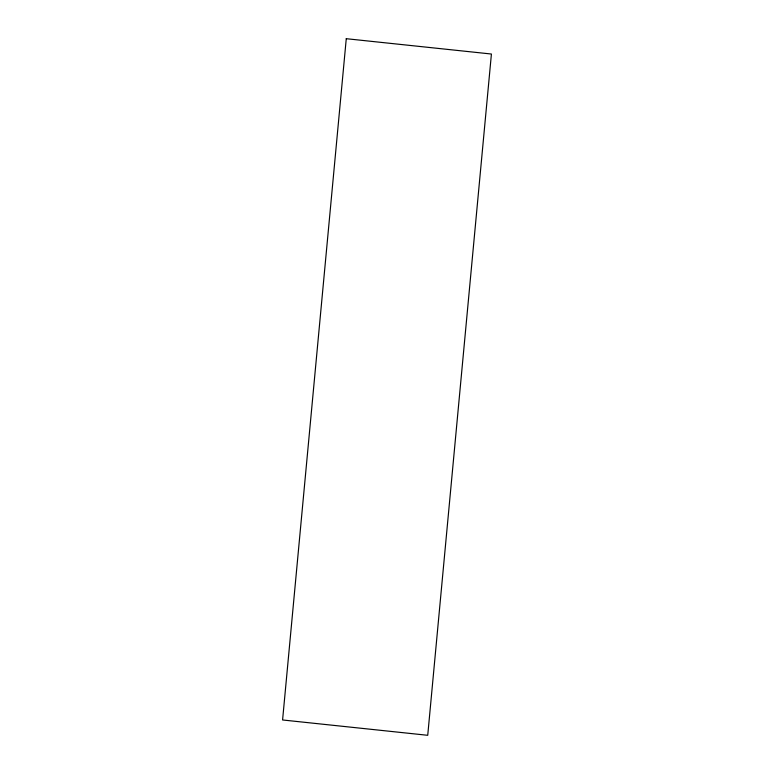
<?xml version="1.0" encoding="UTF-8"?>
<svg xmlns="http://www.w3.org/2000/svg" width="774" height="774" viewBox="0 0 774 774"><rect width="100%" height="100%" fill="white"/><g stroke="black" fill="none" stroke-linecap="round" stroke-linejoin="round"><path stroke-width="1.16" d="M346.268 38.7L282.587 719.975L427.732 735.3L491.413 54.025L346.268 38.7"/></g></svg>
